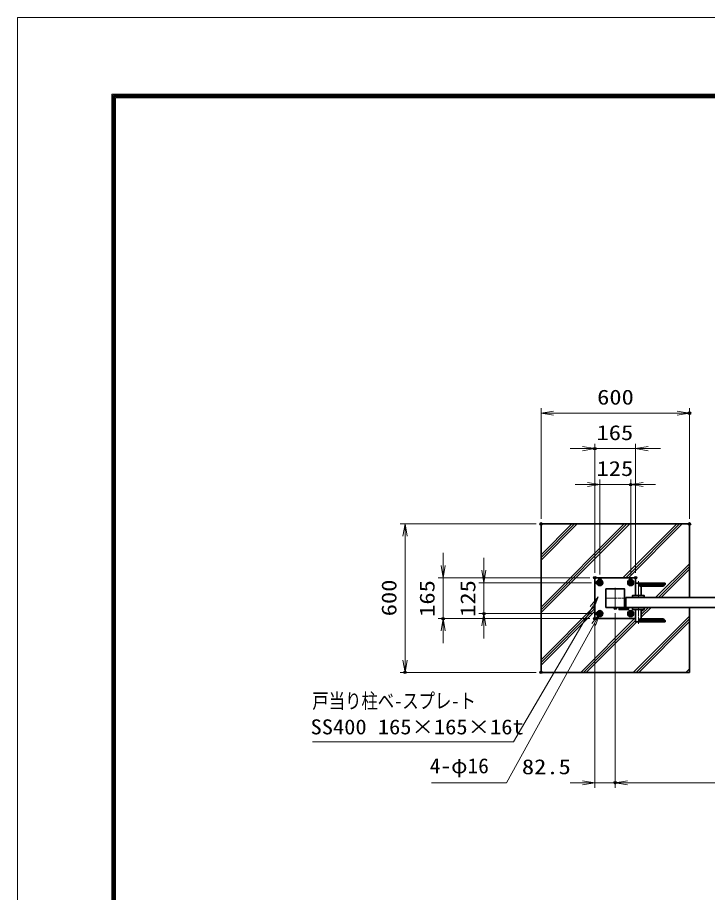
# Model space of a CAD drawing. Units: millimetres at full size. Extents: x -5940 to 5940, y -4200 to 4200.
# Drawn here: x -5940 to -3150, y 665 to 4200 of the extents above; entities that cross this region are included whole.
import ezdxf
from ezdxf.enums import TextEntityAlignment as Align

# ---------------------------------------------------------------- set-up
doc = ezdxf.new("R2010")
doc.units = ezdxf.units.MM
doc.header["$LTSCALE"] = 20
doc.header["$PDMODE"] = 32
doc.header["$PDSIZE"] = 10
for name, pattern in [('DASHED', [7.5, 6, -1.5]), ('USER1', [18, 12, -1.5, 3, -1.5]), ('USER2', [9, 6, -0.75, 1.5, -0.75])]:
    doc.linetypes.add(name, pattern=pattern)
for name, color, linetype, lineweight in [('0-0_D-TTL', 7, 'Continuous', 18), ('0-1_軸線', 200, 'USER1', 15), ('0-2_外形線', 7, 'Continuous', 35), ('0-3_寸法線', 4, 'Continuous', 18), ('0-4_0', 7, 'Continuous', 18), ('0-9_細線', 2, 'Continuous', 35), ('0-A_隠れ線', 140, 'DASHED', 18), ('0-B_ハッチング', 253, 'Continuous', 13)]:
    doc.layers.add(name, color=color, linetype=linetype, lineweight=lineweight)
doc.layers.add('0-5_Defpoints', color=7, linetype='Continuous')
doc.styles.add('ＭＳ ゴシック', font='')
doc.styles.get('ＭＳ ゴシック').set_extended_font_data('MS Gothic')

# ---------------------------------------------------------------- blocks, each defined once
blk = doc.blocks.new('U12')
at = {"layer": '0-1_軸線', "linetype": 'USER2'}
for p, q in [((-1250, 1478.6), (-1250, 1021.4)), ((-1478.6, 1250), (-1021.4, 1250))]:
    blk.add_line(p, q, dxfattribs=at)
at = {"layer": '0-2_外形線'}
blk.add_lwpolyline([(-1430, 1146.1), (-1250, 1042.2), (-1070, 1146.1), (-1070, 1353.9), (-1250, 1457.8), (-1430, 1353.9)], close=True, dxfattribs=at)
for radius in [180, 101.1]:
    blk.add_circle((-1250, 1250), radius, dxfattribs=at)
at = {"layer": '0-9_細線', "color": 4, "lineweight": 25}
blk.add_arc((-1250, 1250), 120, 260, 170, dxfattribs=at)
blk = doc.blocks.new('U13')
at = {"layer": '0-1_軸線', "linetype": 'USER2'}
for p, q in [((-1250, 1514), (-1250, 986)), ((-1514, 1250), (-986, 1250))]:
    blk.add_line(p, q, dxfattribs=at)
at = {"layer": '0-2_外形線'}
for radius in [240, 140]:
    blk.add_circle((-1250, 1250), radius, dxfattribs=at)
blk = doc.blocks.new('U14')
at = {"layer": '0-1_軸線', "linetype": 'USER2'}
for p, q in [((-1478.6, -1250), (-1021.4, -1250)), ((-1250, -1478.6), (-1250, -1021.4))]:
    blk.add_line(p, q, dxfattribs=at)
at = {"layer": '0-2_外形線'}
blk.add_lwpolyline([(-1430, -1146.1), (-1250, -1042.2), (-1070, -1146.1), (-1070, -1353.9), (-1250, -1457.8), (-1430, -1353.9)], close=True, dxfattribs=at)
for radius in [180, 101.1]:
    blk.add_circle((-1250, -1250), radius, dxfattribs=at)
at = {"layer": '0-9_細線', "color": 4, "lineweight": 25}
blk.add_arc((-1250, -1250), 120, 190, 100, dxfattribs=at)
blk = doc.blocks.new('U15')
at = {"layer": '0-1_軸線', "linetype": 'USER2'}
for p, q in [((-1514, -1250), (-986, -1250)), ((-1250, -1514), (-1250, -986))]:
    blk.add_line(p, q, dxfattribs=at)
at = {"layer": '0-2_外形線'}
for radius in [240, 140]:
    blk.add_circle((-1250, -1250), radius, dxfattribs=at)
blk = doc.blocks.new('U16')
at = {"layer": '0-1_軸線', "linetype": 'USER2'}
for p, q in [((1250, 1478.6), (1250, 1021.4)), ((1478.6, 1250), (1021.4, 1250))]:
    blk.add_line(p, q, dxfattribs=at)
at = {"layer": '0-2_外形線'}
blk.add_lwpolyline([(1430, 1146.1), (1250, 1042.2), (1070, 1146.1), (1070, 1353.9), (1250, 1457.8), (1430, 1353.9)], close=True, dxfattribs=at)
for radius in [180, 101.1]:
    blk.add_circle((1250, 1250), radius, dxfattribs=at)
at = {"layer": '0-9_細線', "color": 4, "lineweight": 25}
blk.add_arc((1250, 1250), 120, 10, 280, dxfattribs=at)
blk = doc.blocks.new('U17')
at = {"layer": '0-1_軸線', "linetype": 'USER2'}
for p, q in [((1250, 1514), (1250, 986)), ((1514, 1250), (986, 1250))]:
    blk.add_line(p, q, dxfattribs=at)
at = {"layer": '0-2_外形線'}
for radius in [240, 140]:
    blk.add_circle((1250, 1250), radius, dxfattribs=at)
blk = doc.blocks.new('U18')
at = {"layer": '0-1_軸線', "linetype": 'USER2'}
for p, q in [((1478.6, -1250), (1021.4, -1250)), ((1250, -1478.6), (1250, -1021.4))]:
    blk.add_line(p, q, dxfattribs=at)
at = {"layer": '0-2_外形線'}
blk.add_lwpolyline([(1430, -1146.1), (1250, -1042.2), (1070, -1146.1), (1070, -1353.9), (1250, -1457.8), (1430, -1353.9)], close=True, dxfattribs=at)
for radius in [180, 101.1]:
    blk.add_circle((1250, -1250), radius, dxfattribs=at)
at = {"layer": '0-9_細線', "color": 4, "lineweight": 25}
blk.add_arc((1250, -1250), 120, 80, 350, dxfattribs=at)
blk = doc.blocks.new('U19')
at = {"layer": '0-1_軸線', "linetype": 'USER2'}
for p, q in [((1514, -1250), (986, -1250)), ((1250, -1514), (1250, -986))]:
    blk.add_line(p, q, dxfattribs=at)
at = {"layer": '0-2_外形線'}
for radius in [240, 140]:
    blk.add_circle((1250, -1250), radius, dxfattribs=at)
blk = doc.blocks.new('adggdgag')
at = {"layer": '0-1_軸線'}
for p, q in [((0, 825), (0, -825)), ((825, 0), (-825, 0))]:
    blk.add_line(p, q, dxfattribs=at)
at = {"layer": '0-2_外形線'}
blk.add_lwpolyline([(1650, 1210), (1650, 1650), (-1650, 1650), (-1650, -1650), (1630, -1650)], dxfattribs=at)
for points in [[(-750, -750), (750, -750), (750, 750), (-750, 750)], [(310, -840), (690, -840), (690, -750), (310, -750)], [(310, -840), (1070, -840), (1070, -930), (310, -930)]]:
    blk.add_lwpolyline(points, close=True, dxfattribs=at)
at = {"layer": '0-9_細線'}
blk.add_lwpolyline([(770, -840), (1070, -840), (1070, -780), (770, -780)], close=True, dxfattribs=at)
at = {"layer": '0-A_隠れ線'}
for centre in [(-1250, 1250), (1250, 1250), (-1250, -1250), (1250, -1250)]:
    blk.add_circle(centre, 160, dxfattribs=at)
at = {"layer": '0-2_外形線'}
for name in ['U13', 'U12', 'U17', 'U16', 'U15', 'U14', 'U19', 'U18']:
    blk.add_blockref(name, (0, 0), dxfattribs=at)
blk = doc.blocks.new('fffafafa')
at = {"layer": '0-1_軸線'}
blk.add_line((0, -160), (0, 1155.1), dxfattribs=at)
at = {"layer": '0-2_外形線'}
for p, q in [((-240, 0), (-240, 980)), ((-220, 1000), (2140, 1000)), ((2160, 900), (0, 900)), ((240, 760), (1917.5, 760)), ((240, 760), (240, 0)), ((2160, 900), (2160, 980)), ((-474, 0), (474, 0)), ((-480, -160), (-480, -6)), ((-480, -160), (480, -160)), ((480, -160), (480, -6))]:
    blk.add_line(p, q, dxfattribs=at)
for centre, radius, start, end in [((-220, 980), 20, 90, 180), ((242.5, 1040), 280, 209.99736, 269.48969), ((1917.5, 1040), 280, 270, 330.00262), ((2140, 980), 20, 0, 90), ((-474, -6), 6, 90, 180), ((474, -6), 6, 0, 90)]:
    blk.add_arc(centre, radius, start, end, dxfattribs=at)
blk = doc.blocks.new('_Open')
at = {"layer": '0-4_0'}
blk.add_line((-20, 3.333), (0, 0), dxfattribs=at)
blk.add_lwpolyline([(-20, -3.333), (0, 0), (-20, 0)], dxfattribs=at)
blk = doc.blocks.new('S35')
at = {"layer": '0-3_寸法線'}
for points in [[(-16368215.8, 55017207.8), (-16351958.8, 55017207.8), (-16345599.7, 55028060.9), (-16345094.1, 55028923.7)], [(-16345455.9, 55027976.7), (-16345094.1, 55028923.7), (-16345743.5, 55028145.2)]]:
    blk.add_lwpolyline(points, dxfattribs=at)
at = {"layer": '0-3_寸法線', "color": 254, "style": 'ＭＳ ゴシック'}
for s, width, p in [('戸当り柱ベ-スプレ-ト', 0.8, (-16368215.8, 55019547.2)), ('SS400 165×165×16t', 1.1, (-16368359.8, 55017447.2))]:
    blk.add_text(s, height=1212, dxfattribs=dict(at, width=width)).set_placement(p, align=Align.BOTTOM_LEFT)
blk = doc.blocks.new('S36')
at = {"layer": '0-3_寸法線'}
for points in [[(-16358576.7, 55013905), (-16352507.1, 55013905), (-16345458.4, 55026691.7), (-16344975.7, 55027567.4)], [(-16345312.5, 55026611.2), (-16344975.7, 55027567.4), (-16345604.4, 55026772.1)]]:
    blk.add_lwpolyline(points, dxfattribs=at)
at = {"layer": '0-3_寸法線', "color": 254, "style": 'ＭＳ ゴシック', "width": 1.05}
blk.add_text('4-φ16', height=1212, dxfattribs=at).set_placement((-16358720.7, 55014301.9), align=Align.BOTTOM_LEFT)

msp = doc.modelspace()

# ---------------------------------------------------------------- linework, layer by layer
at = {"layer": '0-0_D-TTL'}
for points in [[(-5940, -4200), (5940, -4200), (5940, 4200), (-5940, 4200)], [(-5558.14, 3889.71), (5558.14, 3889.71), (5558.14, -3888.86), (-5558.14, -3888.86)], [(-5554.61, 3886.18), (5554.61, 3886.18), (5554.61, -3885.32), (-5554.61, -3885.32)], [(-5551.07, 3882.64), (5551.07, 3882.64), (5551.07, -3881.79), (-5551.07, -3881.79)], [(-5547.54, 3879.11), (5547.54, 3879.11), (5547.54, -3878.25), (-5547.54, -3878.25)], [(-5544, 3875.57), (5544, 3875.57), (5544, -3874.71), (-5544, -3874.71)]]:
    msp.add_lwpolyline(points, close=True, dxfattribs=at)
at = {"layer": '0-2_外形線'}
msp.add_lwpolyline([(-3223.52, 1856.58), (-3223.52, 2154.08), (-3823.52, 2154.08), (-3823.52, 1554.08), (-3223.52, 1554.08), (-3223.52, 1816.58)], dxfattribs=at)
msp.add_lwpolyline([(-3481.02, 1856.58), (-948.52, 1856.58), (-948.52, 1816.58), (-3481.02, 1816.58)], close=True, dxfattribs=at)
at = {"layer": '0-3_寸法線'}
for p, q in [((-3823.52, 2174.08), (-3823.52, 2621.47)), ((-3223.52, 2174.08), (-3223.52, 2621.47)), ((-3823.52, 2601.47), (-3223.52, 2601.47)), ((-3606.02, 1956.58), (-3606.02, 2478.06)), ((-3441.02, 1956.58), (-3441.02, 2478.06)), ((-3656.02, 2458.06), (-3706.02, 2458.06)), ((-3441.02, 2458.06), (-3606.02, 2458.06)), ((-3391.02, 2458.06), (-3341.02, 2458.06)), ((-3636.02, 2313.06), (-3686.02, 2313.06)), ((-3586.02, 1949.78), (-3586.02, 2333.06)), ((-3586.02, 2313.06), (-3461.02, 2313.06)), ((-3461.02, 1949.78), (-3461.02, 2333.06)), ((-3411.02, 2313.06), (-3361.02, 2313.06)), ((-3843.52, 2154.08), (-4393.42, 2154.08)), ((-4373.42, 2154.08), (-4373.42, 1554.08)), ((-4219.38, 1986.58), (-4219.38, 2036.58)), ((-4054.38, 1966.58), (-4054.38, 2016.58)), ((-3626.02, 1936.58), (-4239.38, 1936.58)), ((-4219.38, 1936.58), (-4219.38, 1771.58)), ((-3619.22, 1916.58), (-4074.38, 1916.58)), ((-4054.38, 1916.58), (-4054.38, 1791.58)), ((-3626.02, 1771.58), (-4239.38, 1771.58)), ((-3619.22, 1791.58), (-4074.38, 1791.58)), ((-3523.52, 1792.83), (-3523.52, 1088.14)), ((-3523.52, 1792.83), (-3523.52, 1088.14)), ((-4054.38, 1741.58), (-4054.38, 1691.58)), ((-3606.02, 1751.58), (-3606.02, 1088.14)), ((-4219.38, 1721.58), (-4219.38, 1671.58)), ((-3843.52, 1554.08), (-4393.42, 1554.08)), ((-3656.02, 1108.14), (-3706.02, 1108.14)), ((-3606.02, 1108.14), (-3523.52, 1108.14)), ((-3523.52, 1108.14), (-1023.52, 1108.14)), ((-3473.52, 1108.14), (-3423.52, 1108.14))]:
    msp.add_line(p, q, dxfattribs=at)
at = {"layer": '0-5_Defpoints'}
for p in [(-3223.52, 2601.47), (-3606.02, 2458.06), (-3461.02, 2313.06), (-3823.52, 2154.08), (-3823.52, 2154.08), (-3223.52, 2154.08), (-3606.02, 1936.58), (-3606.02, 1936.58), (-3599.22, 1916.58), (-3586.02, 1929.78), (-3461.02, 1929.78), (-3441.02, 1936.58), (-3523.52, 1812.83), (-4219.38, 1771.58), (-4054.38, 1791.58), (-3606.02, 1771.58), (-3606.02, 1771.58), (-3599.22, 1791.58), (-4373.42, 1554.08), (-3823.52, 1554.08), (-3523.52, 1108.14)]:
    msp.add_point(p, dxfattribs=at)
at = {"layer": '0-B_ハッチング'}
for p, q in [((-3823.52, 2029.52), (-3698.96, 2154.08)), ((-3823.52, 1817.39), (-3486.83, 2154.08)), ((-3823.52, 2018.65), (-3688.09, 2154.08)), ((-3823.52, 1806.52), (-3475.96, 2154.08)), ((-3823.52, 2007.77), (-3677.21, 2154.08)), ((-3823.52, 1795.64), (-3465.08, 2154.08)), ((-3492.2, 1936.58), (-3274.7, 2154.08)), ((-3481.33, 1936.58), (-3263.83, 2154.08)), ((-3470.45, 1936.58), (-3252.95, 2154.08)), ((-3360.07, 1856.58), (-3223.52, 1993.13)), ((-3349.19, 1856.58), (-3223.52, 1982.25)), ((-3338.32, 1856.58), (-3223.52, 1971.38)), ((-3823.52, 1605.26), (-3606.02, 1822.76)), ((-3823.52, 1594.38), (-3606.02, 1811.88)), ((-3418.02, 1787.75), (-3389.19, 1816.58)), ((-3418.02, 1776.88), (-3378.32, 1816.58)), ((-3418.02, 1798.63), (-3408.07, 1808.58)), ((-3406.02, 1810.63), (-3400.07, 1816.58)), ((-3823.52, 1583.51), (-3606.02, 1801.01)), ((-3662.57, 1554.08), (-3445.07, 1771.58)), ((-3450.44, 1554.08), (-3223.52, 1781)), ((-3439.56, 1554.08), (-3223.52, 1770.12)), ((-3651.69, 1554.08), (-3442.02, 1763.75)), ((-3640.82, 1554.08), (-3436.32, 1758.58)), ((-3428.69, 1554.08), (-3223.52, 1759.25)), ((-3238.3, 1554.08), (-3223.52, 1568.86)), ((-3227.43, 1554.08), (-3223.52, 1557.99))]:
    msp.add_line(p, q, dxfattribs=at)

# ---------------------------------------------------------------- block references
at = {"layer": '0-2_外形線', "xscale": 0.05, "yscale": 0.05}
for name, p in [('adggdgag', (-3523.52, 1854.08)), ('fffafafa', (-3430.02, 1864.58))]:
    msp.add_blockref(name, p, dxfattribs=at)
at = {"layer": '0-2_外形線', "xscale": -0.05, "yscale": 0.05, "rotation": 180}
msp.add_blockref('fffafafa', (-3430.02, 1808.58), dxfattribs=at)
at = {"layer": '0-3_寸法線', "xscale": 2.5, "yscale": 2.5}
for p, rotation in [((-3823.52, 2601.47), 180), ((-3441.02, 2458.06), 180), ((-3461.02, 2313.06), 180), ((-4373.42, 2154.08), 90), ((-4219.38, 1936.58), 270), ((-4054.38, 1916.58), 270), ((-4219.38, 1771.58), 90), ((-4054.38, 1791.58), 90), ((-4373.42, 1554.08), 270), ((-3523.52, 1108.14), 180), ((-3523.52, 1108.14), 180)]:
    msp.add_blockref('_Open', p, dxfattribs=dict(at, rotation=rotation))
at = {"layer": '0-3_寸法線'}
for name, p, xscale, yscale in [('_Open', (-3223.52, 2601.47), 2.5, 2.5), ('_Open', (-3606.02, 2458.06), 2.5, 2.5), ('_Open', (-3586.02, 2313.06), 2.5, 2.5), ('S35', (813662.76, -2749586.79), 0.05, 0.05), ('S36', (813662.76, -2749586.79), 0.05, 0.05), ('_Open', (-3606.02, 1108.14), 2.5, 2.5)]:
    msp.add_blockref(name, p, dxfattribs=dict(at, xscale=xscale, yscale=yscale))

# ---------------------------------------------------------------- texts
at = {"layer": '0-3_寸法線', "color": 254, "style": 'ＭＳ ゴシック', "width": 1.2}
for s, p in [('600', (-3596.72, 2617.82)), ('165', (-3599.12, 2474.41)), ('125', (-3599.12, 2329.41)), ('82.5', (-3900.84, 1124.48))]:
    msp.add_text(s, height=60.56, dxfattribs=at).set_placement(p, align=Align.BOTTOM_LEFT)
for s, p in [('600', (-4389.76, 1780.88)), ('165', (-4235.73, 1778.48)), ('125', (-4070.73, 1778.48))]:
    msp.add_text(s, height=60.56, rotation=90, dxfattribs=at).set_placement(p, align=Align.BOTTOM_LEFT)

doc.saveas('drawing.dxf')
